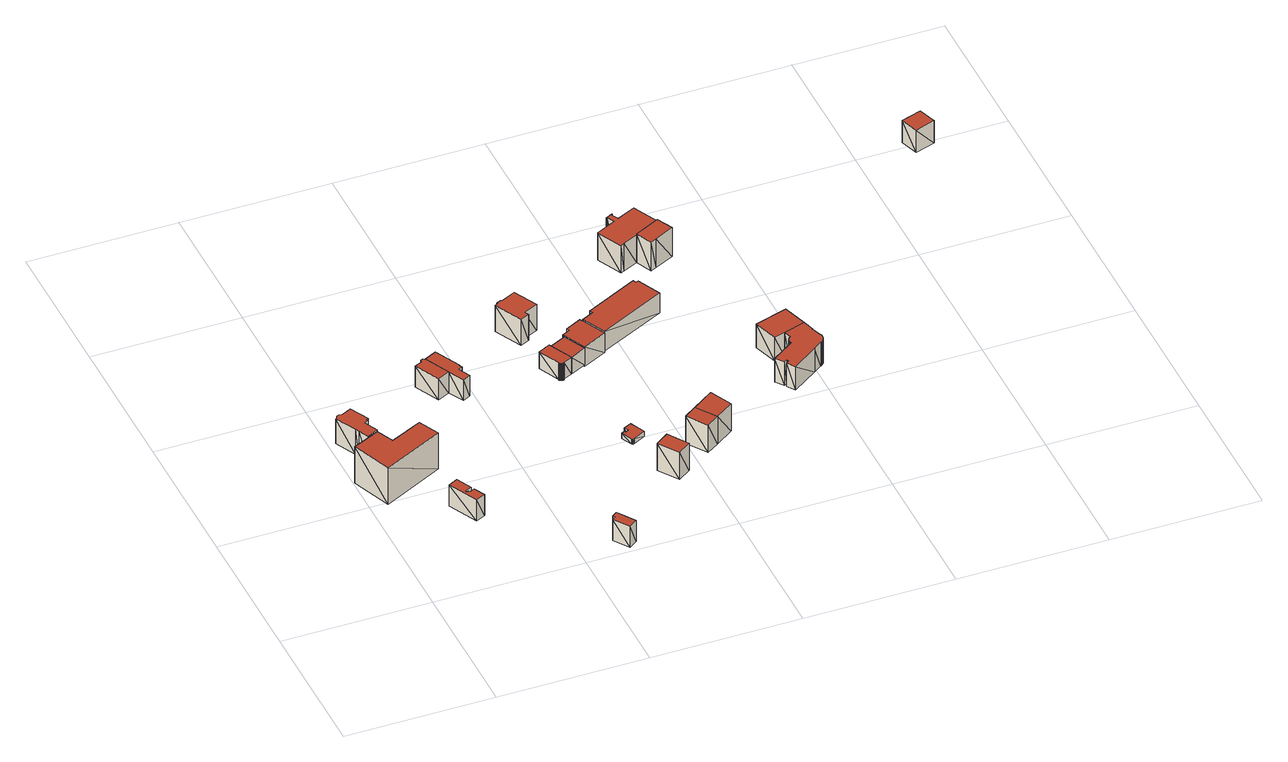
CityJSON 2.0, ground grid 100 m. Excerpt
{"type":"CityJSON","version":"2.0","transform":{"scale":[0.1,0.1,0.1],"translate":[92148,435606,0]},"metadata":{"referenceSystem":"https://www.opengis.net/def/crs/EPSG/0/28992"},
"CityObjects":{
"building1":{"type":"Building","attributes":{"+height_valid":1,"+groundHeight":2,"measuredHeight":21,"+function":"Office","+org_car_parking_spaces":10,"+total_area":1358,"+min_car_parking_spaces":10},"geometry":[{"type":"MultiSurface","lod":"1.2","boundaries":[[[0,1,2,3,4,5,6,7,8,9,10,11,12,13]],[[14,15,16,17,18,19,20,21,22,23,24,25,26,27]],[[0,15,14]],[[0,1,15]],[[1,16,15]],[[1,2,16]],[[2,17,16]],[[2,3,17]],[[3,18,17]],[[3,4,18]],[[4,19,18]],[[4,5,19]],[[5,20,19]],[[5,6,20]],[[6,21,20]],[[6,7,21]],[[7,22,21]],[[7,8,22]],[[8,23,22]],[[8,9,23]],[[9,24,23]],[[9,10,24]],[[10,25,24]],[[10,11,25]],[[11,26,25]],[[11,12,26]],[[12,27,26]],[[12,13,27]],[[13,14,27]],[[13,0,14]]],"semantics":{"surfaces":[{"type":"GroundSurface"},{"type":"RoofSurface"},{"type":"WallSurface"}],"values":[0,1,2,2,2,2,2,2,2,2,2,2,2,2,2,2,2,2,2,2,2,2,2,2,2,2,2,2,2,2]}}]},
"building2":{"type":"Building","attributes":{"+height_valid":1,"+groundHeight":2,"measuredHeight":30,"+function":"Office","+org_car_parking_spaces":39,"+total_area":10434,"+min_car_parking_spaces":79},"geometry":[{"type":"MultiSurface","lod":"1.2","boundaries":[[[28,29,30,31,32,33,34,35]],[[36,37,38,39,40,41,42,43]],[[28,37,36]],[[28,29,37]],[[29,38,37]],[[29,30,38]],[[30,39,38]],[[30,31,39]],[[31,40,39]],[[31,32,40]],[[32,41,40]],[[32,33,41]],[[33,42,41]],[[33,34,42]],[[34,43,42]],[[34,35,43]],[[35,36,43]],[[35,28,36]]],"semantics":{"surfaces":[{"type":"GroundSurface"},{"type":"RoofSurface"},{"type":"WallSurface"}],"values":[0,1,2,2,2,2,2,2,2,2,2,2,2,2,2,2,2,2]}}]},
"building3":{"type":"Building","attributes":{"+height_valid":1,"+groundHeight":3,"measuredHeight":19,"+function":"Office","+org_car_parking_spaces":36,"+total_area":780,"+min_car_parking_spaces":6},"geometry":[{"type":"MultiSurface","lod":"1.2","boundaries":[[[44,45,46,47,48,49,50,51,52,53]],[[54,55,56,57,58,59,60,61,62,63]],[[44,55,54]],[[44,45,55]],[[45,56,55]],[[45,46,56]],[[46,57,56]],[[46,47,57]],[[47,58,57]],[[47,48,58]],[[48,59,58]],[[48,49,59]],[[49,60,59]],[[49,50,60]],[[50,61,60]],[[50,51,61]],[[51,62,61]],[[51,52,62]],[[52,63,62]],[[52,53,63]],[[53,54,63]],[[53,44,54]]],"semantics":{"surfaces":[{"type":"GroundSurface"},{"type":"RoofSurface"},{"type":"WallSurface"}],"values":[0,1,2,2,2,2,2,2,2,2,2,2,2,2,2,2,2,2,2,2,2,2]}}]},
"building4":{"type":"Building","attributes":{"+height_valid":1,"+groundHeight":3,"measuredHeight":19,"+function":"Office","+org_car_parking_spaces":38,"+total_area":299,"+min_car_parking_spaces":0},"geometry":[{"type":"MultiSurface","lod":"1.2","boundaries":[[[64,65,66,67,68,69,70]],[[71,72,73,74,75,76,77]],[[64,72,71]],[[64,65,72]],[[65,73,72]],[[65,66,73]],[[66,74,73]],[[66,67,74]],[[67,75,74]],[[67,68,75]],[[68,76,75]],[[68,69,76]],[[69,77,76]],[[69,70,77]],[[70,71,77]],[[70,64,71]]],"semantics":{"surfaces":[{"type":"GroundSurface"},{"type":"RoofSurface"},{"type":"WallSurface"}],"values":[0,1,2,2,2,2,2,2,2,2,2,2,2,2,2,2]}}]},
"building5":{"type":"Building","attributes":{"+height_valid":1,"+groundHeight":3,"measuredHeight":19,"+function":"Office","+org_car_parking_spaces":49,"+total_area":1554,"+min_car_parking_spaces":12},"geometry":[{"type":"MultiSurface","lod":"1.2","boundaries":[[[78,79,80,81,82,83,84,85]],[[86,87,88,89,90,91,92,93]],[[78,87,86]],[[78,79,87]],[[79,88,87]],[[79,80,88]],[[80,89,88]],[[80,81,89]],[[81,90,89]],[[81,82,90]],[[82,91,90]],[[82,83,91]],[[83,92,91]],[[83,84,92]],[[84,93,92]],[[84,85,93]],[[85,86,93]],[[85,78,86]]],"semantics":{"surfaces":[{"type":"GroundSurface"},{"type":"RoofSurface"},{"type":"WallSurface"}],"values":[0,1,2,2,2,2,2,2,2,2,2,2,2,2,2,2,2,2]}}]},
"building6":{"type":"Building","attributes":{"+height_valid":1,"+groundHeight":3,"measuredHeight":19,"+function":"Office","+org_car_parking_spaces":10,"+total_area":835,"+min_car_parking_spaces":6},"geometry":[{"type":"MultiSurface","lod":"1.2","boundaries":[[[94,95,96,97,98,99,100,79,78]],[[101,102,103,104,105,106,107,87,86]],[[94,102,101]],[[94,95,102]],[[95,103,102]],[[95,96,103]],[[96,104,103]],[[96,97,104]],[[97,105,104]],[[97,98,105]],[[98,106,105]],[[98,99,106]],[[99,107,106]],[[99,100,107]],[[100,87,107]],[[100,79,87]],[[79,86,87]],[[79,78,86]],[[78,101,86]],[[78,94,101]]],"semantics":{"surfaces":[{"type":"GroundSurface"},{"type":"RoofSurface"},{"type":"WallSurface"}],"values":[0,1,2,2,2,2,2,2,2,2,2,2,2,2,2,2,2,2,2,2]}}]},
"building7":{"type":"Building","attributes":{"+height_valid":1,"+groundHeight":0,"measuredHeight":21,"+function":"Office","+org_car_parking_spaces":16,"+total_area":355,"+min_car_parking_spaces":0},"geometry":[{"type":"MultiSurface","lod":"1.2","boundaries":[[[108,109,110,111]],[[112,113,114,115]],[[108,113,112]],[[108,109,113]],[[109,114,113]],[[109,110,114]],[[110,115,114]],[[110,111,115]],[[111,112,115]],[[111,108,112]]],"semantics":{"surfaces":[{"type":"GroundSurface"},{"type":"RoofSurface"},{"type":"WallSurface"}],"values":[0,1,2,2,2,2,2,2,2,2]}}]},
"building8":{"type":"Building","attributes":{"+height_valid":1,"+groundHeight":2,"measuredHeight":6,"+function":"Industry","+org_car_parking_spaces":28,"+total_area":56,"+min_car_parking_spaces":0},"geometry":[{"type":"MultiSurface","lod":"1.2","boundaries":[[[116,117,118,119,120,121,122,123,124,125]],[[126,127,128,129,130,131,132,133,134,135]],[[116,127,126]],[[116,117,127]],[[117,128,127]],[[117,118,128]],[[118,129,128]],[[118,119,129]],[[119,130,129]],[[119,120,130]],[[120,131,130]],[[120,121,131]],[[121,132,131]],[[121,122,132]],[[122,133,132]],[[122,123,133]],[[123,134,133]],[[123,124,134]],[[124,135,134]],[[124,125,135]],[[125,126,135]],[[125,116,126]]],"semantics":{"surfaces":[{"type":"GroundSurface"},{"type":"RoofSurface"},{"type":"WallSurface"}],"values":[0,1,2,2,2,2,2,2,2,2,2,2,2,2,2,2,2,2,2,2,2,2]}}]},
"building9":{"type":"Building","attributes":{"+height_valid":1,"+groundHeight":3,"measuredHeight":16,"+function":"Office","+org_car_parking_spaces":39,"+total_area":565,"+min_car_parking_spaces":0},"geometry":[{"type":"MultiSurface","lod":"1.2","boundaries":[[[136,137,138,139,140,141,142,143,144,145,146,147,148,149,150,151]],[[152,153,154,155,156,157,158,159,160,161,162,163,164,165,166,167]],[[136,153,152]],[[136,137,153]],[[137,154,153]],[[137,138,154]],[[138,155,154]],[[138,139,155]],[[139,156,155]],[[139,140,156]],[[140,157,156]],[[140,141,157]],[[141,158,157]],[[141,142,158]],[[142,159,158]],[[142,143,159]],[[143,160,159]],[[143,144,160]],[[144,161,160]],[[144,145,161]],[[145,162,161]],[[145,146,162]],[[146,163,162]],[[146,147,163]],[[147,164,163]],[[147,148,164]],[[148,165,164]],[[148,149,165]],[[149,166,165]],[[149,150,166]],[[150,167,166]],[[150,151,167]],[[151,152,167]],[[151,136,152]]],"semantics":{"surfaces":[{"type":"GroundSurface"},{"type":"RoofSurface"},{"type":"WallSurface"}],"values":[0,1,2,2,2,2,2,2,2,2,2,2,2,2,2,2,2,2,2,2,2,2,2,2,2,2,2,2,2,2,2,2,2,2]}}]},
"building10":{"type":"Building","attributes":{"+height_valid":1,"+groundHeight":3,"measuredHeight":23,"+function":"Office","+org_car_parking_spaces":37,"+total_area":1415,"+min_car_parking_spaces":11},"geometry":[{"type":"MultiSurface","lod":"1.2","boundaries":[[[168,169,170,171,172,173,174,175,176,177]],[[178,179,180,181,182,183,184,185,186,187]],[[168,179,178]],[[168,169,179]],[[169,180,179]],[[169,170,180]],[[170,181,180]],[[170,171,181]],[[171,182,181]],[[171,172,182]],[[172,183,182]],[[172,173,183]],[[173,184,183]],[[173,174,184]],[[174,185,184]],[[174,175,185]],[[175,186,185]],[[175,176,186]],[[176,187,186]],[[176,177,187]],[[177,178,187]],[[177,168,178]]],"semantics":{"surfaces":[{"type":"GroundSurface"},{"type":"RoofSurface"},{"type":"WallSurface"}],"values":[0,1,2,2,2,2,2,2,2,2,2,2,2,2,2,2,2,2,2,2,2,2]}}]},
"building11":{"type":"Building","attributes":{"+height_valid":1,"+groundHeight":3,"measuredHeight":16,"+function":"Office","+org_car_parking_spaces":18,"+total_area":713,"+min_car_parking_spaces":5},"geometry":[{"type":"MultiSurface","lod":"1.2","boundaries":[[[188,189,139,138]],[[190,191,155,154]],[[188,191,190]],[[188,189,191]],[[189,155,191]],[[189,139,155]],[[139,154,155]],[[139,138,154]],[[138,190,154]],[[138,188,190]]],"semantics":{"surfaces":[{"type":"GroundSurface"},{"type":"RoofSurface"},{"type":"WallSurface"}],"values":[0,1,2,2,2,2,2,2,2,2]}}]},
"building12":{"type":"Building","attributes":{"+height_valid":1,"+groundHeight":2,"measuredHeight":17,"+function":"Office","+org_car_parking_spaces":39,"+total_area":1215,"+min_car_parking_spaces":9},"geometry":[{"type":"MultiSurface","lod":"1.2","boundaries":[[[192,193,194,195,196,197,198,199,200]],[[201,202,203,204,205,206,207,208,209]],[[192,202,201]],[[192,193,202]],[[193,203,202]],[[193,194,203]],[[194,204,203]],[[194,195,204]],[[195,205,204]],[[195,196,205]],[[196,206,205]],[[196,197,206]],[[197,207,206]],[[197,198,207]],[[198,208,207]],[[198,199,208]],[[199,209,208]],[[199,200,209]],[[200,201,209]],[[200,192,201]]],"semantics":{"surfaces":[{"type":"GroundSurface"},{"type":"RoofSurface"},{"type":"WallSurface"}],"values":[0,1,2,2,2,2,2,2,2,2,2,2,2,2,2,2,2,2,2,2]}}]},
"building13":{"type":"Building","attributes":{"+height_valid":1,"+groundHeight":0,"measuredHeight":21,"+function":"Office","+org_car_parking_spaces":8,"+total_area":757,"+min_car_parking_spaces":6},"geometry":[{"type":"MultiSurface","lod":"1.2","boundaries":[[[210,211,212,213]],[[214,215,216,217]],[[210,215,214]],[[210,211,215]],[[211,216,215]],[[211,212,216]],[[212,217,216]],[[212,213,217]],[[213,214,217]],[[213,210,214]]],"semantics":{"surfaces":[{"type":"GroundSurface"},{"type":"RoofSurface"},{"type":"WallSurface"}],"values":[0,1,2,2,2,2,2,2,2,2]}}]},
"building14":{"type":"Building","attributes":{"+height_valid":1,"+groundHeight":0,"measuredHeight":21,"+function":"Industry","+org_car_parking_spaces":45,"+total_area":1112,"+min_car_parking_spaces":7},"geometry":[{"type":"MultiSurface","lod":"1.2","boundaries":[[[218,219,212,211]],[[220,221,216,215]],[[218,221,220]],[[218,219,221]],[[219,216,221]],[[219,212,216]],[[212,215,216]],[[212,211,215]],[[211,220,215]],[[211,218,220]]],"semantics":{"surfaces":[{"type":"GroundSurface"},{"type":"RoofSurface"},{"type":"WallSurface"}],"values":[0,1,2,2,2,2,2,2,2,2]}}]},
"building15":{"type":"Building","attributes":{"+height_valid":1,"+groundHeight":3,"measuredHeight":18,"+function":"Office","+org_car_parking_spaces":24,"+total_area":10403,"+min_car_parking_spaces":79},"geometry":[{"type":"MultiSurface","lod":"1.2","boundaries":[[[222,223,224,225,226,227,228,229]],[[230,231,232,233,234,235,236,237]],[[222,231,230]],[[222,223,231]],[[223,232,231]],[[223,224,232]],[[224,233,232]],[[224,225,233]],[[225,234,233]],[[225,226,234]],[[226,235,234]],[[226,227,235]],[[227,236,235]],[[227,228,236]],[[228,237,236]],[[228,229,237]],[[229,230,237]],[[229,222,230]]],"semantics":{"surfaces":[{"type":"GroundSurface"},{"type":"RoofSurface"},{"type":"WallSurface"}],"values":[0,1,2,2,2,2,2,2,2,2,2,2,2,2,2,2,2,2]}}]},
"building16":{"type":"Building","attributes":{"+height_valid":1,"+groundHeight":3,"measuredHeight":24,"+function":"Office","+org_car_parking_spaces":43,"+total_area":2850,"+min_car_parking_spaces":22},"geometry":[{"type":"MultiSurface","lod":"1.2","boundaries":[[[238,239,240,241,242,243,244,245,246,247,248,249,250,251,252]],[[253,254,255,256,257,258,259,260,261,262,263,264,265,266,267]],[[238,254,253]],[[238,239,254]],[[239,255,254]],[[239,240,255]],[[240,256,255]],[[240,241,256]],[[241,257,256]],[[241,242,257]],[[242,258,257]],[[242,243,258]],[[243,259,258]],[[243,244,259]],[[244,260,259]],[[244,245,260]],[[245,261,260]],[[245,246,261]],[[246,262,261]],[[246,247,262]],[[247,263,262]],[[247,248,263]],[[248,264,263]],[[248,249,264]],[[249,265,264]],[[249,250,265]],[[250,266,265]],[[250,251,266]],[[251,267,266]],[[251,252,267]],[[252,253,267]],[[252,238,253]]],"semantics":{"surfaces":[{"type":"GroundSurface"},{"type":"RoofSurface"},{"type":"WallSurface"}],"values":[0,1,2,2,2,2,2,2,2,2,2,2,2,2,2,2,2,2,2,2,2,2,2,2,2,2,2,2,2,2,2,2]}}]},
"building17":{"type":"Building","attributes":{"+height_valid":1,"+groundHeight":3,"measuredHeight":21,"+function":"Office","+org_car_parking_spaces":41,"+total_area":3756,"+min_car_parking_spaces":29},"geometry":[{"type":"MultiSurface","lod":"1.2","boundaries":[[[268,269,270,271,272,273,274,275,276,277,278,279,280,281,282,283,284,285,286,287,288,289,290,291,292,293,294,295,296,297,298,299,300,301,302,303,304,305,306,307,308,309,310,311,312]],[[313,314,315,316,317,318,319,320,321,322,323,324,325,326,327,328,329,330,331,332,333,334,335,336,337,338,339,340,341,342,343,344,345,346,347,348,349,350,351,352,353,354,355,356,357]],[[268,314,313]],[[268,269,314]],[[269,315,314]],[[269,270,315]],[[270,316,315]],[[270,271,316]],[[271,317,316]],[[271,272,317]],[[272,318,317]],[[272,273,318]],[[273,319,318]],[[273,274,319]],[[274,320,319]],[[274,275,320]],[[275,321,320]],[[275,276,321]],[[276,322,321]],[[276,277,322]],[[277,323,322]],[[277,278,323]],[[278,324,323]],[[278,279,324]],[[279,325,324]],[[279,280,325]],[[280,326,325]],[[280,281,326]],[[281,327,326]],[[281,282,327]],[[282,328,327]],[[282,283,328]],[[283,329,328]],[[283,284,329]],[[284,330,329]],[[284,285,330]],[[285,331,330]],[[285,286,331]],[[286,332,331]],[[286,287,332]],[[287,333,332]],[[287,288,333]],[[288,334,333]],[[288,289,334]],[[289,335,334]],[[289,290,335]],[[290,336,335]],[[290,291,336]],[[291,337,336]],[[291,292,337]],[[292,338,337]],[[292,293,338]],[[293,339,338]],[[293,294,339]],[[294,340,339]],[[294,295,340]],[[295,341,340]],[[295,296,341]],[[296,342,341]],[[296,297,342]],[[297,343,342]],[[297,298,343]],[[298,344,343]],[[298,299,344]],[[299,345,344]],[[299,300,345]],[[300,346,345]],[[300,301,346]],[[301,347,346]],[[301,302,347]],[[302,348,347]],[[302,303,348]],[[303,349,348]],[[303,304,349]],[[304,350,349]],[[304,305,350]],[[305,351,350]],[[305,306,351]],[[306,352,351]],[[306,307,352]],[[307,353,352]],[[307,308,353]],[[308,354,353]],[[308,309,354]],[[309,355,354]],[[309,310,355]],[[310,356,355]],[[310,311,356]],[[311,357,356]],[[311,312,357]],[[312,313,357]],[[312,268,313]]],"semantics":{"surfaces":[{"type":"GroundSurface"},{"type":"RoofSurface"},{"type":"WallSurface"}],"values":[0,1,2,2,2,2,2,2,2,2,2,2,2,2,2,2,2,2,2,2,2,2,2,2,2,2,2,2,2,2,2,2,2,2,2,2,2,2,2,2,2,2,2,2,2,2,2,2,2,2,2,2,2,2,2,2,2,2,2,2,2,2,2,2,2,2,2,2,2,2,2,2,2,2,2,2,2,2,2,2,2,2,2,2,2,2,2,2,2,2,2,2]}}]},
"building18":{"type":"Building","attributes":{"+height_valid":1,"+groundHeight":3,"measuredHeight":25,"+function":"Office","+org_car_parking_spaces":26,"+total_area":1213,"+min_car_parking_spaces":9},"geometry":[{"type":"MultiSurface","lod":"1.2","boundaries":[[[239,358,359,360,241,240]],[[361,362,363,364,365,366]],[[239,362,361]],[[239,358,362]],[[358,363,362]],[[358,359,363]],[[359,364,363]],[[359,360,364]],[[360,365,364]],[[360,241,365]],[[241,366,365]],[[241,240,366]],[[240,361,366]],[[240,239,361]]],"semantics":{"surfaces":[{"type":"GroundSurface"},{"type":"RoofSurface"},{"type":"WallSurface"}],"values":[0,1,2,2,2,2,2,2,2,2,2,2,2,2]}}]},
"building19":{"type":"Building","attributes":{"+height_valid":1,"+groundHeight":3,"measuredHeight":21,"+function":"Office","+org_car_parking_spaces":31,"+total_area":3313,"+min_car_parking_spaces":25},"geometry":[{"type":"MultiSurface","lod":"1.2","boundaries":[[[367,304,303,368,369]],[[370,349,348,371,372]],[[367,349,370]],[[367,304,349]],[[304,348,349]],[[304,303,348]],[[303,371,348]],[[303,368,371]],[[368,372,371]],[[368,369,372]],[[369,370,372]],[[369,367,370]]],"semantics":{"surfaces":[{"type":"GroundSurface"},{"type":"RoofSurface"},{"type":"WallSurface"}],"values":[0,1,2,2,2,2,2,2,2,2,2,2]}}]},
"building20":{"type":"Building","attributes":{"+height_valid":1,"+groundHeight":2,"measuredHeight":19,"+function":"Office","+org_car_parking_spaces":28,"+total_area":1151,"+min_car_parking_spaces":9},"geometry":[{"type":"MultiSurface","lod":"1.2","boundaries":[[[373,374,375,376,377]],[[378,379,380,381,382]],[[373,379,378]],[[373,374,379]],[[374,380,379]],[[374,375,380]],[[375,381,380]],[[375,376,381]],[[376,382,381]],[[376,377,382]],[[377,378,382]],[[377,373,378]]],"semantics":{"surfaces":[{"type":"GroundSurface"},{"type":"RoofSurface"},{"type":"WallSurface"}],"values":[0,1,2,2,2,2,2,2,2,2,2,2]}}]}
},
"vertices":[
[209,1550,20],[215,1538,20],[188,1525,20],[231,1434,20],[156,1397,20],[124,1460,20],[111,1485,20],[41,1627,20],[48,1631,20],[54,1648,20],[71,1657,20],[88,1650,20],[159,1684,20],[225,1558,20],[209,1550,210],[215,1538,210],[188,1525,210],[231,1434,210],[156,1397,210],[124,1460,210],[111,1485,210],[41,1627,210],[48,1631,210],[54,1648,210],[71,1657,210],[88,1650,210],[159,1684,210],[225,1558,210],
[513,1167,20],[516,1161,20],[106,961,20],[0,1228,20],[15,1234,20],[181,1311,20],[235,1196,20],[449,1298,20],[513,1167,300],[516,1161,300],[106,961,300],[0,1228,300],[15,1234,300],[181,1311,300],[235,1196,300],[449,1298,300],
[550,724,30],[504,702,30],[510,691,30],[520,696,30],[525,685,30],[560,703,30],[597,627,30],[532,596,30],[435,796,30],[500,827,30],[550,724,190],[504,702,190],[510,691,190],[520,696,190],[525,685,190],[560,703,190],[597,627,190],[532,596,190],[435,796,190],[500,827,190],
[1276,147,30],[1345,42,30],[1288,3,30],[1218,108,30],[1244,125,30],[1232,141,30],[1265,164,30],[1276,147,190],[1345,42,190],[1288,3,190],[1218,108,190],[1244,125,190],[1232,141,190],[1265,164,190],
[772,1982,30],[856,1812,30],[773,1772,30],[690,1942,30],[742,1966,30],[742,1979,30],[757,1987,30],[768,1980,30],[772,1982,190],[856,1812,190],[773,1772,190],[690,1942,190],[742,1966,190],[742,1979,190],[757,1987,190],[768,1980,190],
[855,2022,30],[939,1852,30],[935,1851,30],[947,1826,30],[920,1813,30],[958,1733,30],[908,1707,30],[855,2022,190],[939,1852,190],[935,1851,190],[947,1826,190],[920,1813,190],[958,1733,190],[908,1707,190],
[1741,666,0],[1828,726,0],[1920,592,0],[1833,533,0],[1741,666,210],[1828,726,210],[1920,592,210],[1833,533,210],
[1654,1014,20],[1675,1024,20],[1680,1015,20],[1702,1026,20],[1687,1055,20],[1738,1080,20],[1787,979,20],[1707,938,20],[1693,932,20],[1689,940,20],[1654,1014,60],[1675,1024,60],[1680,1015,60],[1702,1026,60],[1687,1055,60],[1738,1080,60],[1787,979,60],[1707,938,60],[1693,932,60],[1689,940,60],
[1449,1819,30],[1529,1859,30],[1536,1843,30],[1608,1696,30],[1549,1667,30],[1546,1661,30],[1543,1660,30],[1539,1660,30],[1534,1660,30],[1531,1661,30],[1527,1662,30],[1523,1664,30],[1520,1666,30],[1517,1669,30],[1515,1673,30],[1517,1679,30],[1449,1819,160],[1529,1859,160],[1536,1843,160],[1608,1696,160],[1549,1667,160],[1546,1661,160],[1543,1660,160],[1539,1660,160],[1534,1660,160],[1531,1661,160],[1527,1662,160],[1523,1664,160],[1520,1666,160],[1517,1669,160],[1515,1673,160],[1517,1679,160],
[1496,2331,30],[1577,2171,30],[1481,2125,30],[1494,2098,30],[1435,2070,30],[1342,2256,30],[1363,2267,30],[1360,2273,30],[1392,2289,30],[1395,2282,30],[1496,2331,230],[1577,2171,230],[1481,2125,230],[1494,2098,230],[1435,2070,230],[1342,2256,230],[1363,2267,230],[1360,2273,230],[1392,2289,230],[1395,2282,230],
[1644,1895,30],[1715,1748,30],[1644,1895,160],[1715,1748,160],
[1802,1985,20],[1878,1826,20],[1715,1748,20],[1644,1895,20],[1638,1906,20],[1690,1931,20],[1681,1950,20],[1790,2003,20],[1800,1984,20],[1802,1985,170],[1878,1826,170],[1715,1748,170],[1644,1895,170],[1638,1906,170],[1690,1931,170],[1681,1950,170],[1790,2003,170],[1800,1984,170],
[2000,844,0],[2085,902,0],[2178,767,0],[2093,709,0],[2000,844,210],[2085,902,210],[2178,767,210],[2093,709,210],
[2228,1001,0],[2301,850,0],[2228,1001,210],[2301,850,210],
[2329,2044,30],[1878,1826,30],[1802,1985,30],[1884,2025,30],[1873,2047,30],[2227,2219,30],[2238,2197,30],[2254,2205,30],[2329,2044,180],[1878,1826,180],[1802,1985,180],[1884,2025,180],[1873,2047,180],[2227,2219,180],[2238,2197,180],[2254,2205,180],
[2472,2802,30],[2555,2631,30],[2499,2603,30],[2387,2550,30],[2287,2503,30],[2261,2490,30],[2179,2661,30],[2314,2726,30],[2290,2775,30],[2284,2772,30],[2282,2775,30],[2328,2797,30],[2329,2794,30],[2323,2791,30],[2347,2742,30],[2472,2802,240],[2555,2631,240],[2499,2603,240],[2387,2550,240],[2287,2503,240],[2261,2490,240],[2179,2661,240],[2314,2726,240],[2290,2775,240],[2284,2772,240],[2282,2775,240],[2328,2797,240],[2329,2794,240],[2323,2791,240],[2347,2742,240],
[3059,1237,30],[3058,1230,30],[3056,1224,30],[3053,1217,30],[3050,1211,30],[3046,1206,30],[3041,1200,30],[3036,1196,30],[3030,1192,30],[3028,1194,30],[2970,1154,30],[2971,1152,30],[2798,1034,30],[2760,1089,30],[2780,1103,30],[2772,1115,30],[2752,1101,30],[2713,1157,30],[2861,1259,30],[2862,1262,30],[2861,1265,30],[2859,1272,30],[2858,1275,30],[2858,1279,30],[2858,1282,30],[2858,1286,30],[2859,1289,30],[2860,1293,30],[2863,1299,30],[2865,1302,30],[2867,1305,30],[2871,1310,30],[2874,1312,30],[2880,1316,30],[2881,1318,30],[2865,1368,30],[3009,1414,30],[3034,1335,30],[3031,1335,30],[3053,1267,30],[3056,1268,30],[3057,1266,30],[3059,1258,30],[3060,1252,30],[3060,1244,30],[3059,1237,210],[3058,1230,210],[3056,1224,210],[3053,1217,210],[3050,1211,210],[3046,1206,210],[3041,1200,210],[3036,1196,210],[3030,1192,210],[3028,1194,210],[2970,1154,210],[2971,1152,210],[2798,1034,210],[2760,1089,210],[2780,1103,210],[2772,1115,210],[2752,1101,210],[2713,1157,210],[2861,1259,210],[2862,1262,210],[2861,1265,210],[2859,1272,210],[2858,1275,210],[2858,1279,210],[2858,1282,210],[2858,1286,210],[2859,1289,210],[2860,1293,210],[2863,1299,210],[2865,1302,210],[2867,1305,210],[2871,1310,210],[2874,1312,210],[2880,1316,210],[2881,1318,210],[2865,1368,210],[3009,1414,210],[3034,1335,210],[3031,1335,210],[3053,1267,210],[3056,1268,210],[3057,1266,210],[3059,1258,210],[3060,1252,210],[3060,1244,210],
[2608,2523,30],[2478,2457,30],[2437,2437,30],[2555,2631,250],[2608,2523,250],[2478,2457,250],[2437,2437,250],[2387,2550,250],[2499,2603,250],
[2957,1576,30],[2790,1343,30],[2737,1509,30],[2957,1576,210],[2790,1343,210],[2737,1509,210],
[4318,3025,20],[4455,3071,20],[4494,2953,20],[4495,2950,20],[4359,2905,20],[4318,3025,190],[4455,3071,190],[4494,2953,190],[4495,2950,190],[4359,2905,190]
]}
